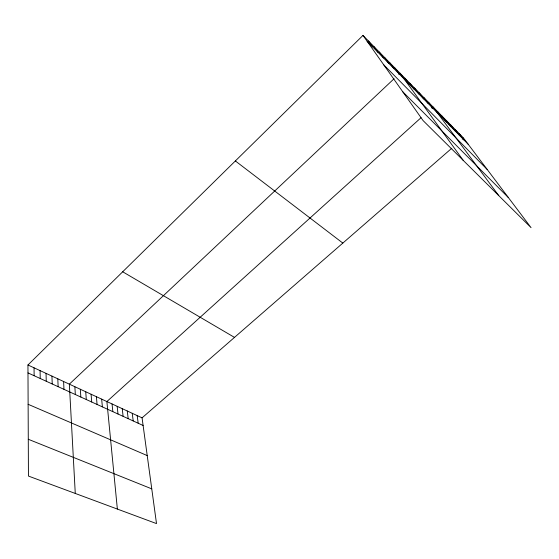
<?xml version="1.0" encoding="UTF-8"?>
<svg xmlns="http://www.w3.org/2000/svg" width="559" height="559" viewBox="0 0 559 559"><rect width="100%" height="100%" fill="white"/><g stroke="black" fill="none" stroke-linecap="round" stroke-linejoin="round"><path stroke-width="0.84" d="M451.826 148.212L142.07 417.852L156.506 523.594L28.439 476.065L27.95 364.985L362.987 35.406L463.509 138.045L531.05 227.639L423.086 120.583L362.987 35.406M394.081 78.735L69.344 384.159L75.269 493.443M398.805 74.298L399.985 73.187L463.341 160.503M421.067 117.683L106.881 401.551L117.362 509.067M431.751 108.041L433.008 106.902L498.754 195.615M462.272 139.114L463.509 138.045M28.278 439.262L151.762 488.859M28.125 404.297L147.22 455.585M27.985 372.909L143.111 425.483M27.95 364.985L142.07 417.852M122.694 271.786L234.501 337.398M235.36 160.95L342.835 243.088M402.704 91.704L508.452 197.662M383.774 64.872L487.189 169.454M367.13 41.289L468.26 144.348M459.295 133.741L464.026 140.03M455.033 129.388L459.75 135.669M450.729 124.992L455.417 131.26M446.368 120.541L451.043 126.795M441.966 116.048L446.613 122.288M437.515 111.5L442.134 117.718M428.453 102.248L433.029 108.439M423.841 97.545L428.39 103.715M419.18 92.787L423.701 98.936M414.471 87.973L418.964 94.101M409.698 83.102L414.163 89.216M404.87 78.169L409.307 84.262M394.892 67.988L399.266 74.033M389.742 62.727L394.074 68.743M384.522 57.395L388.826 63.391M379.24 52.001L383.502 57.968M373.887 46.537L378.115 52.476M368.472 41.01L372.657 46.921M137.179 415.582L138.185 423.233M132.245 413.297L133.21 420.955M127.263 410.991L128.186 418.663M122.239 408.664L123.12 416.35M117.166 406.316L118.005 414.016M112.045 403.94L112.841 411.662M101.668 399.133L102.374 406.875M96.407 396.694L97.07 404.457M91.096 394.235L91.711 402.005M85.73 391.754L86.303 399.538M80.321 389.246L80.845 397.044M74.857 386.716L75.332 394.528M63.6 381.504L63.978 389.344M57.808 378.82L58.129 386.674M51.952 376.109L52.218 383.977M46.048 373.37L46.25 381.252M40.073 370.603L40.227 378.499M34.043 367.808L34.134 375.718"/></g></svg>
